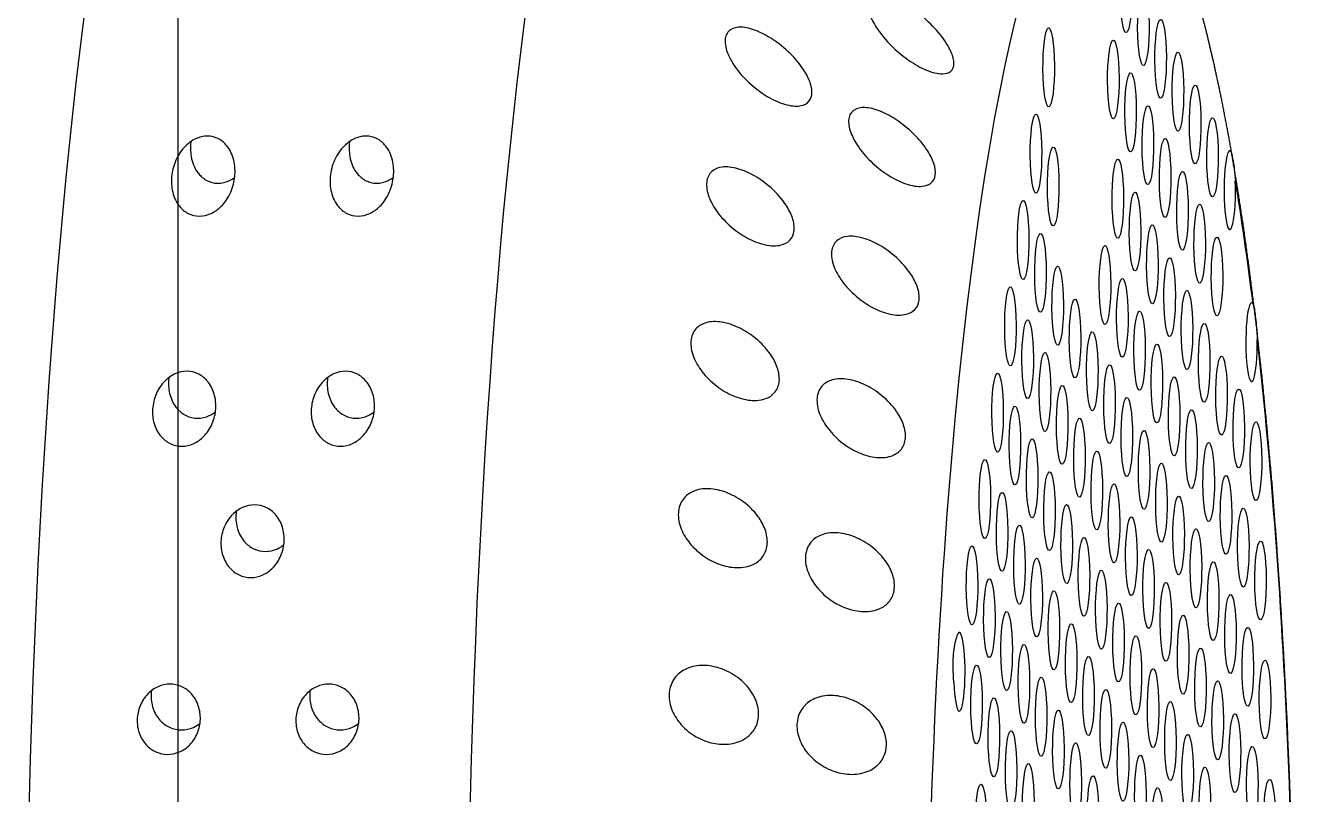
# Model space of a CAD drawing. Extents: x 648 to 724, y 789 to 934.
# Drawn here: x 671.293 to 672.764, y 840.629 to 841.516 of the extents above; entities that cross this region are included whole.
import ezdxf

# ---------------------------------------------------------------- set-up
doc = ezdxf.new("R2010")
doc.units = 0
doc.header["$MEASUREMENT"] = 0
doc.layers.add('1', color=4, linetype='Continuous')
doc.layers.add('1_CYAN', color=4, linetype='Continuous')

# ---------------------------------------------------------------- blocks, each defined once
blk = doc.blocks.new('2010GLOW')
at = {"layer": '1'}
for centre, major_axis, start_param, end_param in [((23.5879, 34.6874), (0, -1.875), 3.141593, 6.283185), ((24.0968, 34.6874), (0, -1.875), 3.141593, 6.283185), ((24.5627, 34.6874), (0, -1.4272), 2.994561, 6.430217)]:
    blk.add_ellipse(centre, major_axis=major_axis, ratio=0.145722, start_param=start_param, end_param=end_param, dxfattribs=at)
at = {"layer": '1', "color": 3}
for centre, major_axis, start_param, end_param in [((24.5852, 35.9483), (0, 0.0455), 0.253665, 6.53685), ((24.6051, 35.9105), (0, 0.0455), 0.253665, 6.53685), ((24.4958, 35.8628), (0, 0.0455), 0.253665, 6.53685), ((24.625, 35.8726), (0, 0.0455), 0.253665, 6.53685), ((24.5704, 35.8488), (0, 0.0455), 0.253665, 6.53685), ((24.645, 35.8347), (0, 0.0455), 0.253665, 6.53685), ((24.5903, 35.8109), (0, 0.0455), 0.253665, 6.53685), ((24.6649, 35.7969), (0, 0.0455), 0.253665, 6.53685), ((24.4811, 35.7632), (0, 0.0455), 0.253665, 6.53685), ((24.6103, 35.773), (0, 0.0455), 0.253665, 6.53685), ((24.6849, 35.759), (0, 0.0455), 0.253665, 6.53685), ((24.6302, 35.7352), (0, 0.0455), 0.253665, 6.53685), ((24.501, 35.7253), (0, 0.0455), 0.253665, 6.53685), ((24.7048, 35.7211), (0, 0.0455), 6.20698, 11.237328), ((24.5756, 35.7113), (0, 0.0455), 0.253665, 6.53685), ((24.6502, 35.6973), (0, 0.0455), 0.253665, 6.53685), ((24.5955, 35.6734), (0, 0.0455), 0.253665, 6.53685), ((24.5773, 34.6874), (0, -1.3917), 2.276318, 2.419801), ((24.4663, 35.6636), (0, 0.0455), 0.253665, 6.53685), ((24.6701, 35.6594), (0, 0.0455), 0.253665, 6.53685), ((24.6155, 35.6356), (0, 0.0455), 0.253665, 6.53685), ((24.4863, 35.6257), (0, 0.0455), 0.253665, 6.53685), ((24.5608, 35.6117), (0, 0.0455), 0.253665, 6.53685), ((24.6901, 35.6216), (0, 0.0455), 0.253665, 6.53685), ((24.6354, 35.5977), (0, 0.0455), 0.253665, 6.53685), ((24.5062, 35.5879), (0, 0.0455), 0.253665, 6.53685), ((24.5808, 35.5738), (0, 0.0455), 0.253665, 6.53685), ((24.4516, 35.564), (0, 0.0455), 0.253665, 6.53685), ((24.6554, 35.5598), (0, 0.0455), 0.253665, 6.53685), ((24.5262, 35.55), (0, 0.0455), 0.253665, 6.53685), ((24.73, 35.5458), (0, 0.0455), 6.025162, 11.05551), ((24.4715, 35.5261), (0, 0.0455), 0.253665, 6.53685), ((24.6007, 35.536), (0, 0.0455), 0.253665, 6.53685), ((24.5461, 35.5121), (0, 0.0455), 0.253665, 6.53685), ((24.6753, 35.522), (0, 0.0455), 0.253665, 6.53685), ((24.6207, 35.4981), (0, 0.0455), 0.253665, 6.53685), ((24.5773, 34.6874), (0, -1.3917), 1.410939, 2.237983), ((24.4915, 35.4883), (0, 0.0455), 0.253665, 6.53685), ((24.6953, 35.4841), (0, 0.0455), 0.253665, 6.53685), ((24.4368, 35.4644), (0, 0.0455), 0.253665, 6.53685), ((24.566, 35.4743), (0, 0.0455), 0.253665, 6.53685), ((24.5114, 35.4504), (0, 0.0455), 0.253665, 6.53685), ((24.6406, 35.4602), (0, 0.0455), 0.253665, 6.53685), ((24.586, 35.4364), (0, 0.0455), 0.253665, 6.53685), ((24.7152, 35.4462), (0, 0.0455), 0.253665, 6.53685), ((24.4568, 35.4265), (0, 0.0455), 0.253665, 6.53685), ((24.6606, 35.4224), (0, 0.0455), 0.253665, 6.53685), ((24.5313, 35.4125), (0, 0.0455), 0.253665, 6.53685), ((24.7351, 35.4084), (0, 0.0455), 0.253665, 6.53685), ((24.6059, 35.3985), (0, 0.0455), 0.253665, 6.53685), ((24.4767, 35.3887), (0, 0.0455), 0.253665, 6.53685), ((24.6805, 35.3845), (0, 0.0455), 0.253665, 6.53685), ((24.4221, 35.3648), (0, 0.0455), 0.253665, 6.53685), ((24.5513, 35.3747), (0, 0.0455), 0.253665, 6.53685), ((24.4967, 35.3508), (0, 0.0455), 0.253665, 6.53685), ((24.6259, 35.3607), (0, 0.0455), 0.253665, 6.53685), ((24.7005, 35.3466), (0, 0.0455), 0.253665, 6.53685), ((24.5712, 35.3368), (0, 0.0455), 0.253665, 6.53685), ((24.442, 35.327), (0, 0.0455), 0.253665, 6.53685), ((24.6458, 35.3228), (0, 0.0455), 0.253665, 6.53685), ((24.5166, 35.3129), (0, 0.0455), 0.253665, 6.53685), ((24.7204, 35.3088), (0, 0.0455), 0.253665, 6.53685), ((24.462, 35.2891), (0, 0.0455), 0.253665, 6.53685), ((24.5912, 35.2989), (0, 0.0455), 0.253665, 6.53685), ((24.5365, 35.2751), (0, 0.0455), 0.253665, 6.53685), ((24.6658, 35.2849), (0, 0.0455), 0.253665, 6.53685), ((24.4073, 35.2652), (0, 0.0455), 0.253665, 6.53685), ((24.6111, 35.2611), (0, 0.0455), 0.253665, 6.53685), ((24.7403, 35.2709), (0, 0.0455), 0.253665, 6.53685), ((24.4819, 35.2512), (0, 0.0455), 0.253665, 6.53685), ((24.6857, 35.2471), (0, 0.0455), 0.253665, 6.53685), ((24.5565, 35.2372), (0, 0.0455), 0.253665, 6.53685), ((24.4273, 35.2274), (0, 0.0455), 0.253665, 6.53685), ((24.6311, 35.2232), (0, 0.0455), 0.253665, 6.53685), ((24.5018, 35.2134), (0, 0.0455), 0.253665, 6.53685), ((24.5764, 35.1993), (0, 0.0455), 0.253665, 6.53685), ((24.7056, 35.2092), (0, 0.0455), 0.253665, 6.53685), ((24.4472, 35.1895), (0, 0.0455), 0.253665, 6.53685), ((24.651, 35.1853), (0, 0.0455), 0.253665, 6.53685), ((24.5218, 35.1755), (0, 0.0455), 0.253665, 6.53685), ((24.7256, 35.1713), (0, 0.0455), 0.253665, 6.53685), ((24.3926, 35.1656), (0, 0.0455), 1.836372, 6.86672), ((24.5964, 35.1615), (0, 0.0455), 0.253665, 6.53685), ((24.4672, 35.1516), (0, 0.0455), 0.253665, 6.53685), ((24.671, 35.1475), (0, 0.0455), 0.253665, 6.53685), ((24.4125, 35.1278), (0, 0.0455), 0.253665, 6.53685), ((24.5417, 35.1376), (0, 0.0455), 0.253665, 6.53685), ((24.7455, 35.1335), (0, 0.0455), 0.253665, 6.53685), ((24.4871, 35.1138), (0, 0.0455), 0.253665, 6.53685), ((24.6163, 35.1236), (0, 0.0455), 0.253665, 6.53685), ((24.5617, 35.0998), (0, 0.0455), 0.253665, 6.53685), ((24.6909, 35.1096), (0, 0.0455), 0.253665, 6.53685), ((24.4325, 35.0899), (0, 0.0455), 0.253665, 6.53685), ((24.6363, 35.0857), (0, 0.0455), 0.253665, 6.53685), ((24.507, 35.0759), (0, 0.0455), 0.253665, 6.53685), ((24.7108, 35.0717), (0, 0.0455), 0.253665, 6.53685), ((24.5816, 35.0619), (0, 0.0455), 0.253665, 6.53685), ((24.4524, 35.052), (0, 0.0455), 0.253665, 6.53685), ((24.527, 35.038), (0, 0.0455), 0.253665, 6.53685), ((24.6562, 35.0479), (0, 0.0455), 0.253665, 6.53685), ((24.6016, 35.024), (0, 0.0455), 0.253665, 6.53685), ((24.7308, 35.0339), (0, 0.0455), 0.253665, 6.53685), ((24.4723, 35.0142), (0, 0.0455), 0.253665, 6.53685), ((24.6761, 35.01), (0, 0.0455), 0.253665, 6.53685), ((24.5469, 35.0002), (0, 0.0455), 0.253665, 6.53685), ((24.7507, 34.996), (0, 0.0455), 0.253665, 6.53685), ((24.4177, 34.9903), (0, 0.0455), 0.253665, 6.53685), ((24.6215, 34.9862), (0, 0.0455), 0.253665, 6.53685)]:
    blk.add_ellipse(centre, major_axis=major_axis, ratio=0.145722, start_param=start_param, end_param=end_param, dxfattribs=at)
at = {"layer": '1'}
blk.add_open_spline([(24.7776, 34.4477), (24.7792, 34.5213), (24.7802, 34.5954), (24.7806, 34.6698), (24.7804, 34.7442), (24.7797, 34.8185), (24.7784, 34.8923), (24.7765, 34.9657), (24.7741, 35.0382), (24.7711, 35.1098), (24.7675, 35.1801), (24.7634, 35.2492), (24.7588, 35.3166), (24.7537, 35.3823), (24.748, 35.4461), (24.7419, 35.5078), (24.7353, 35.5672), (24.7282, 35.6242), (24.7207, 35.6787), (24.7127, 35.7304), (24.7044, 35.7793), (24.6956, 35.8252), (24.6864, 35.8681), (24.6769, 35.9079), (24.667, 35.9445), (24.6566, 35.9779), (24.6458, 36.008), (24.6344, 36.0351), (24.6222, 36.0592), (24.6087, 36.0805), (24.5931, 36.0992)], degree=1, dxfattribs=at)
at = {"layer": '1', "color": 3}
for points, knots in [([(24.3324, 35.8723), (24.3265, 35.8766), (24.3201, 35.8819), (24.3083, 35.8936), (24.3028, 35.9001), (24.2949, 35.9116), (24.2917, 35.9174), (24.2887, 35.9255), (24.288, 35.9281), (24.2873, 35.933), (24.2873, 35.9352), (24.288, 35.939), (24.2888, 35.9407), (24.2909, 35.9434), (24.2923, 35.9444), (24.2973, 35.9465), (24.3017, 35.9465), (24.3114, 35.9448), (24.3177, 35.9424), (24.3305, 35.9358), (24.3371, 35.9316), (24.3492, 35.9224), (24.3558, 35.9167), (24.3679, 35.9041), (24.3734, 35.8974), (24.3805, 35.8863), (24.3831, 35.8813), (24.3863, 35.8721), (24.3868, 35.8678), (24.3855, 35.8611), (24.3837, 35.8585), (24.3782, 35.8555), (24.3745, 35.8551), (24.3654, 35.8557), (24.3589, 35.8576), (24.3455, 35.8637), (24.3387, 35.8678), (24.3324, 35.8723)], [0, 0, 0, 0, 0.023389, 0.023389, 0.0467779, 0.0467779, 0.0659746, 0.0659746, 0.0755729, 0.0755729, 0.0851712, 0.0851712, 0.0947696, 0.0947696, 0.1043679, 0.1043679, 0.1235645, 0.1235645, 0.1469535, 0.1469535, 0.1703425, 0.1703425, 0.1947513, 0.1947513, 0.2191601, 0.2191601, 0.2357472, 0.2357472, 0.2523342, 0.2523342, 0.2689213, 0.2689213, 0.2855084, 0.2855084, 0.3099172, 0.3099172, 0.334326, 0.334326, 0.334326, 0.334326]), ([(24.1684, 35.8308), (24.1624, 35.8346), (24.1559, 35.8395), (24.1439, 35.8506), (24.1383, 35.857), (24.1302, 35.8685), (24.1269, 35.8745), (24.1237, 35.8831), (24.123, 35.8859), (24.1222, 35.8913), (24.1222, 35.8938), (24.1228, 35.8982), (24.1235, 35.9003), (24.1256, 35.9037), (24.127, 35.9051), (24.1319, 35.9083), (24.1363, 35.9092), (24.146, 35.9089), (24.1523, 35.9074), (24.1652, 35.9022), (24.1719, 35.8986), (24.1842, 35.8904), (24.1908, 35.885), (24.2032, 35.873), (24.2089, 35.8662), (24.2162, 35.8549), (24.2189, 35.8497), (24.2223, 35.8398), (24.2229, 35.835), (24.2217, 35.8272), (24.2199, 35.824), (24.2145, 35.8197), (24.2108, 35.8185), (24.2017, 35.8177), (24.1952, 35.8187), (24.1817, 35.8233), (24.1747, 35.8268), (24.1684, 35.8308)], [0, 0, 0, 0, 0.0233552, 0.0233552, 0.0467103, 0.0467103, 0.0658795, 0.0658795, 0.0754641, 0.0754641, 0.0850487, 0.0850487, 0.0946332, 0.0946332, 0.1042178, 0.1042178, 0.123387, 0.123387, 0.1467421, 0.1467421, 0.1700973, 0.1700973, 0.1945396, 0.1945396, 0.2189818, 0.2189818, 0.2355966, 0.2355966, 0.2522113, 0.2522113, 0.2688261, 0.2688261, 0.2854408, 0.2854408, 0.3098831, 0.3098831, 0.3343253, 0.3343253, 0.3343253, 0.3343253]), ([(24.3111, 35.738), (24.305, 35.7418), (24.2986, 35.7467), (24.2865, 35.7579), (24.281, 35.7642), (24.2728, 35.7758), (24.2695, 35.7818), (24.2663, 35.7904), (24.2656, 35.7932), (24.2648, 35.7986), (24.2647, 35.8011), (24.2654, 35.8056), (24.2661, 35.8076), (24.2682, 35.811), (24.2696, 35.8124), (24.2745, 35.8157), (24.2789, 35.8165), (24.2887, 35.8162), (24.2949, 35.8147), (24.3079, 35.8095), (24.3145, 35.8059), (24.3268, 35.7976), (24.3335, 35.7923), (24.3458, 35.7802), (24.3515, 35.7735), (24.3588, 35.7622), (24.3615, 35.757), (24.3648, 35.7471), (24.3655, 35.7423), (24.3643, 35.7346), (24.3625, 35.7314), (24.3571, 35.727), (24.3534, 35.7259), (24.3443, 35.725), (24.3378, 35.7261), (24.3243, 35.7306), (24.3174, 35.7341), (24.3111, 35.738)], [0, 0, 0, 0, 0.023389, 0.023389, 0.0467779, 0.0467779, 0.0659746, 0.0659746, 0.0755729, 0.0755729, 0.0851712, 0.0851712, 0.0947696, 0.0947696, 0.1043679, 0.1043679, 0.1235645, 0.1235645, 0.1469535, 0.1469535, 0.1703425, 0.1703425, 0.1947513, 0.1947513, 0.2191601, 0.2191601, 0.2357472, 0.2357472, 0.2523342, 0.2523342, 0.2689213, 0.2689213, 0.2855084, 0.2855084, 0.3099172, 0.3099172, 0.334326, 0.334326, 0.334326, 0.334326]), ([(23.5245, 35.7835), (23.5268, 35.7835), (23.5291, 35.7832), (23.5334, 35.7821), (23.5355, 35.7813), (23.5413, 35.7783), (23.5445, 35.7754), (23.5508, 35.7677), (23.5535, 35.7619), (23.5566, 35.7496), (23.5569, 35.743), (23.5557, 35.7311), (23.5542, 35.7247), (23.5488, 35.7126), (23.545, 35.7068), (23.5371, 35.6991), (23.5333, 35.6963), (23.5247, 35.6923), (23.5199, 35.6912), (23.5109, 35.6912), (23.5064, 35.6923), (23.4986, 35.6963), (23.4953, 35.6991), (23.4888, 35.7068), (23.4861, 35.7126), (23.4831, 35.7247), (23.4828, 35.7311), (23.4839, 35.743), (23.4856, 35.7496), (23.4911, 35.7619), (23.495, 35.7677), (23.5029, 35.7754), (23.5067, 35.7783), (23.5131, 35.7813), (23.5154, 35.7821), (23.52, 35.7832), (23.5223, 35.7835), (23.5245, 35.7835)], [0, 0, 0, 0, 0.0068896, 0.0068896, 0.0137791, 0.0137791, 0.0275583, 0.0275583, 0.0493984, 0.0493984, 0.0712384, 0.0712384, 0.0924883, 0.0924883, 0.1137382, 0.1137382, 0.1274079, 0.1274079, 0.1410777, 0.1410777, 0.1547474, 0.1547474, 0.1684171, 0.1684171, 0.189667, 0.189667, 0.2109169, 0.2109169, 0.2327569, 0.2327569, 0.254597, 0.254597, 0.2683762, 0.2683762, 0.2752657, 0.2752657, 0.2821553, 0.2821553, 0.2821553, 0.2821553]), ([(23.7077, 35.7835), (23.71, 35.7835), (23.7122, 35.7832), (23.7166, 35.7821), (23.7187, 35.7813), (23.7244, 35.7783), (23.7277, 35.7754), (23.734, 35.7677), (23.7367, 35.7619), (23.7397, 35.7496), (23.74, 35.743), (23.7389, 35.7311), (23.7373, 35.7247), (23.732, 35.7126), (23.7281, 35.7068), (23.7203, 35.6991), (23.7164, 35.6963), (23.7078, 35.6923), (23.7031, 35.6912), (23.6941, 35.6912), (23.6896, 35.6923), (23.6817, 35.6963), (23.6784, 35.6991), (23.672, 35.7068), (23.6693, 35.7126), (23.6662, 35.7247), (23.6659, 35.7311), (23.6671, 35.743), (23.6687, 35.7496), (23.6743, 35.7619), (23.6781, 35.7677), (23.6861, 35.7754), (23.6899, 35.7783), (23.6963, 35.7813), (23.6985, 35.7821), (23.7031, 35.7832), (23.7054, 35.7835), (23.7077, 35.7835)], [0, 0, 0, 0, 0.0068896, 0.0068896, 0.0137791, 0.0137791, 0.0275583, 0.0275583, 0.0493984, 0.0493984, 0.0712384, 0.0712384, 0.0924883, 0.0924883, 0.1137382, 0.1137382, 0.1274079, 0.1274079, 0.1410777, 0.1410777, 0.1547474, 0.1547474, 0.1684171, 0.1684171, 0.189667, 0.189667, 0.2109169, 0.2109169, 0.2327569, 0.2327569, 0.254597, 0.254597, 0.2683762, 0.2683762, 0.2752657, 0.2752657, 0.2821553, 0.2821553, 0.2821553, 0.2821553]), ([(23.5056, 35.7772), (23.5056, 35.7769), (23.5055, 35.7767), (23.5048, 35.7704), (23.505, 35.7637), (23.5079, 35.751), (23.5106, 35.745), (23.517, 35.7371), (23.5202, 35.7343), (23.5259, 35.7313), (23.528, 35.7305), (23.5323, 35.7294), (23.5345, 35.7291), (23.539, 35.7291), (23.5413, 35.7294), (23.5459, 35.7305), (23.5481, 35.7313), (23.5523, 35.7333), (23.5543, 35.7344), (23.5561, 35.7357)], [0.07451048, 0.07451048, 0.07451048, 0.07451048, 0.0754781, 0.0754781, 0.09854089, 0.09854089, 0.12160367, 0.12160367, 0.13525987, 0.13525987, 0.14208797, 0.14208797, 0.14891607, 0.14891607, 0.15574416, 0.15574416, 0.16257226, 0.16257226, 0.16931395, 0.16931395, 0.16931395, 0.16931395]), ([(23.6888, 35.7772), (23.6887, 35.7769), (23.6887, 35.7767), (23.688, 35.7704), (23.6882, 35.7637), (23.691, 35.751), (23.6937, 35.745), (23.7002, 35.7371), (23.7034, 35.7343), (23.7091, 35.7313), (23.7112, 35.7305), (23.7155, 35.7294), (23.7177, 35.7291), (23.7222, 35.7291), (23.7245, 35.7294), (23.729, 35.7305), (23.7313, 35.7313), (23.7355, 35.7333), (23.7375, 35.7344), (23.7393, 35.7357)], [0.07451048, 0.07451048, 0.07451048, 0.07451048, 0.0754781, 0.0754781, 0.09854089, 0.09854089, 0.12160367, 0.12160367, 0.13525987, 0.13525987, 0.14208797, 0.14208797, 0.14891607, 0.14891607, 0.15574416, 0.15574416, 0.16257226, 0.16257226, 0.16931395, 0.16931395, 0.16931395, 0.16931395]), ([(24.7053, 35.7665), (24.7056, 35.7664), (24.7058, 35.7661), (24.7066, 35.7648), (24.707, 35.7633), (24.7078, 35.7593), (24.7082, 35.757), (24.7091, 35.7517), (24.7096, 35.7487), (24.7106, 35.7412), (24.7111, 35.7367), (24.7113, 35.732)], [-0.10333581, -0.10333581, -0.10333581, -0.10333581, -0.09774084, -0.09774084, -0.08402044, -0.08402044, -0.07264257, -0.07264257, -0.06085918, -0.06085918, -0.04630941, -0.04630941, -0.04630941, -0.04630941]), ([(24.1482, 35.6658), (24.142, 35.6691), (24.1355, 35.6735), (24.1233, 35.6839), (24.1176, 35.69), (24.1093, 35.7014), (24.1058, 35.7075), (24.1025, 35.7164), (24.1017, 35.7194), (24.1008, 35.7252), (24.1007, 35.7279), (24.1013, 35.733), (24.1019, 35.7353), (24.1039, 35.7394), (24.1053, 35.7412), (24.1101, 35.7455), (24.1145, 35.7471), (24.1242, 35.7484), (24.1305, 35.7477), (24.1435, 35.744), (24.1502, 35.741), (24.1627, 35.7339), (24.1695, 35.729), (24.182, 35.7176), (24.1878, 35.7111), (24.1954, 35.6997), (24.1982, 35.6944), (24.2017, 35.684), (24.2024, 35.6788), (24.2015, 35.6701), (24.1997, 35.6663), (24.1944, 35.6606), (24.1907, 35.6588), (24.1816, 35.6565), (24.1751, 35.6567), (24.1616, 35.6596), (24.1545, 35.6624), (24.1482, 35.6658)], [0, 0, 0, 0, 0.0233552, 0.0233552, 0.0467103, 0.0467103, 0.0658795, 0.0658795, 0.0754641, 0.0754641, 0.0850487, 0.0850487, 0.0946332, 0.0946332, 0.1042178, 0.1042178, 0.123387, 0.123387, 0.1467421, 0.1467421, 0.1700973, 0.1700973, 0.1945396, 0.1945396, 0.2189818, 0.2189818, 0.2355966, 0.2355966, 0.2522113, 0.2522113, 0.2688261, 0.2688261, 0.2854408, 0.2854408, 0.3098831, 0.3098831, 0.3343253, 0.3343253, 0.3343253, 0.3343253]), ([(24.2925, 35.5858), (24.2863, 35.589), (24.2798, 35.5934), (24.2676, 35.6039), (24.2619, 35.6099), (24.2535, 35.6214), (24.25, 35.6274), (24.2467, 35.6364), (24.2459, 35.6394), (24.245, 35.6452), (24.2449, 35.648), (24.2455, 35.653), (24.2462, 35.6553), (24.2482, 35.6594), (24.2495, 35.6612), (24.2544, 35.6656), (24.2587, 35.6672), (24.2685, 35.6684), (24.2748, 35.6677), (24.2878, 35.664), (24.2945, 35.661), (24.307, 35.6538), (24.3137, 35.649), (24.3263, 35.6376), (24.3321, 35.6311), (24.3396, 35.6197), (24.3424, 35.6144), (24.346, 35.604), (24.3467, 35.5989), (24.3457, 35.5901), (24.344, 35.5863), (24.3386, 35.5807), (24.335, 35.5789), (24.3259, 35.5766), (24.3194, 35.5767), (24.3059, 35.5796), (24.2988, 35.5824), (24.2925, 35.5858)], [0, 0, 0, 0, 0.023389, 0.023389, 0.0467779, 0.0467779, 0.0659746, 0.0659746, 0.0755729, 0.0755729, 0.0851712, 0.0851712, 0.0947696, 0.0947696, 0.1043679, 0.1043679, 0.1235645, 0.1235645, 0.1469535, 0.1469535, 0.1703425, 0.1703425, 0.1947513, 0.1947513, 0.2191601, 0.2191601, 0.2357472, 0.2357472, 0.2523342, 0.2523342, 0.2689213, 0.2689213, 0.2855084, 0.2855084, 0.3099172, 0.3099172, 0.334326, 0.334326, 0.334326, 0.334326]), ([(24.7316, 35.5898), (24.7318, 35.5895), (24.732, 35.5892), (24.7327, 35.5872), (24.7331, 35.5849), (24.7338, 35.5795), (24.7341, 35.5767), (24.7349, 35.5702), (24.7353, 35.5666), (24.7362, 35.5582), (24.7365, 35.5534), (24.7366, 35.5485)], [-0.10333223, -0.10333223, -0.10333223, -0.10333223, -0.09981809, -0.09981809, -0.08531374, -0.08531374, -0.07331614, -0.07331614, -0.06095866, -0.06095866, -0.0463084, -0.0463084, -0.0463084, -0.0463084]), ([(24.1312, 35.4841), (24.125, 35.4868), (24.1184, 35.4906), (24.106, 35.5001), (24.1002, 35.5058), (24.0917, 35.517), (24.0881, 35.523), (24.0846, 35.5322), (24.0837, 35.5353), (24.0827, 35.5414), (24.0826, 35.5443), (24.083, 35.5498), (24.0837, 35.5524), (24.0856, 35.5571), (24.0869, 35.5592), (24.0916, 35.5646), (24.0959, 35.5669), (24.1057, 35.5697), (24.112, 35.5699), (24.125, 35.5677), (24.1318, 35.5655), (24.1443, 35.5595), (24.1512, 35.5552), (24.164, 35.5447), (24.1699, 35.5385), (24.1777, 35.5272), (24.1806, 35.5219), (24.1843, 35.5112), (24.1852, 35.5057), (24.1843, 35.4961), (24.1827, 35.4918), (24.1774, 35.485), (24.1739, 35.4825), (24.1648, 35.4788), (24.1583, 35.4781), (24.1447, 35.4794), (24.1376, 35.4814), (24.1312, 35.4841)], [0, 0, 0, 0, 0.0233552, 0.0233552, 0.0467103, 0.0467103, 0.0658795, 0.0658795, 0.0754641, 0.0754641, 0.0850487, 0.0850487, 0.0946332, 0.0946332, 0.1042178, 0.1042178, 0.123387, 0.123387, 0.1467421, 0.1467421, 0.1700973, 0.1700973, 0.1945396, 0.1945396, 0.2189818, 0.2189818, 0.2355966, 0.2355966, 0.2522113, 0.2522113, 0.2688261, 0.2688261, 0.2854408, 0.2854408, 0.3098831, 0.3098831, 0.3343253, 0.3343253, 0.3343253, 0.3343253]), ([(23.5008, 35.5122), (23.5054, 35.5122), (23.51, 35.5111), (23.5182, 35.5071), (23.5218, 35.5041), (23.5281, 35.4968), (23.5308, 35.4915), (23.5341, 35.4803), (23.5347, 35.4743), (23.5339, 35.4633), (23.5326, 35.4574), (23.5279, 35.4463), (23.5245, 35.4411), (23.5171, 35.4337), (23.5132, 35.4308), (23.5044, 35.4268), (23.4996, 35.4257), (23.4905, 35.4257), (23.4859, 35.4268), (23.4776, 35.4308), (23.474, 35.4337), (23.4676, 35.4411), (23.4648, 35.4463), (23.4615, 35.4574), (23.461, 35.4633), (23.4618, 35.4743), (23.4631, 35.4803), (23.4679, 35.4915), (23.4714, 35.4968), (23.4788, 35.5041), (23.4828, 35.5071), (23.4915, 35.5111), (23.4963, 35.5122), (23.5008, 35.5122)], [0, 0, 0, 0, 0.0137694, 0.0137694, 0.0275389, 0.0275389, 0.045875, 0.045875, 0.0642111, 0.0642111, 0.0822466, 0.0822466, 0.1002822, 0.1002822, 0.114005, 0.114005, 0.1277279, 0.1277279, 0.1414507, 0.1414507, 0.1551736, 0.1551736, 0.1732091, 0.1732091, 0.1912446, 0.1912446, 0.2095807, 0.2095807, 0.2279168, 0.2279168, 0.2416863, 0.2416863, 0.2554557, 0.2554557, 0.2554557, 0.2554557]), ([(23.4803, 35.505), (23.4801, 35.5039), (23.48, 35.5028), (23.4795, 35.4962), (23.48, 35.4902), (23.4832, 35.4788), (23.486, 35.4734), (23.4924, 35.466), (23.4959, 35.4631), (23.5041, 35.4591), (23.5087, 35.458), (23.5177, 35.458), (23.5225, 35.4591), (23.5294, 35.4623), (23.5318, 35.4637), (23.534, 35.4654)], [0.06228793, 0.06228793, 0.06228793, 0.06228793, 0.06587176, 0.06587176, 0.08466047, 0.08466047, 0.10344918, 0.10344918, 0.11715342, 0.11715342, 0.13085765, 0.13085765, 0.14456189, 0.14456189, 0.15250533, 0.15250533, 0.15250533, 0.15250533]), ([(23.684, 35.5122), (23.6886, 35.5122), (23.6932, 35.5111), (23.7014, 35.5071), (23.7049, 35.5041), (23.7112, 35.4968), (23.714, 35.4915), (23.7173, 35.4803), (23.7178, 35.4743), (23.7171, 35.4633), (23.7158, 35.4574), (23.7111, 35.4463), (23.7076, 35.4411), (23.7003, 35.4337), (23.6963, 35.4308), (23.6876, 35.4268), (23.6828, 35.4257), (23.6737, 35.4257), (23.669, 35.4268), (23.6608, 35.4308), (23.6572, 35.4337), (23.6508, 35.4411), (23.648, 35.4463), (23.6447, 35.4574), (23.6442, 35.4633), (23.6449, 35.4743), (23.6463, 35.4803), (23.6511, 35.4915), (23.6546, 35.4968), (23.662, 35.5041), (23.6659, 35.5071), (23.6747, 35.5111), (23.6795, 35.5122), (23.684, 35.5122)], [0, 0, 0, 0, 0.0137694, 0.0137694, 0.0275389, 0.0275389, 0.045875, 0.045875, 0.0642111, 0.0642111, 0.0822466, 0.0822466, 0.1002822, 0.1002822, 0.114005, 0.114005, 0.1277279, 0.1277279, 0.1414507, 0.1414507, 0.1551736, 0.1551736, 0.1732091, 0.1732091, 0.1912446, 0.1912446, 0.2095807, 0.2095807, 0.2279168, 0.2279168, 0.2416863, 0.2416863, 0.2554557, 0.2554557, 0.2554557, 0.2554557]), ([(23.6634, 35.505), (23.6633, 35.5039), (23.6632, 35.5028), (23.6627, 35.4962), (23.6631, 35.4902), (23.6664, 35.4788), (23.6691, 35.4734), (23.6755, 35.466), (23.6791, 35.4631), (23.6872, 35.4591), (23.6919, 35.458), (23.7009, 35.458), (23.7057, 35.4591), (23.7126, 35.4623), (23.715, 35.4637), (23.7171, 35.4654)], [0.06228793, 0.06228793, 0.06228793, 0.06228793, 0.06587176, 0.06587176, 0.08466047, 0.08466047, 0.10344918, 0.10344918, 0.11715342, 0.11715342, 0.13085765, 0.13085765, 0.14456189, 0.14456189, 0.15250533, 0.15250533, 0.15250533, 0.15250533]), ([(24.2769, 35.4182), (24.2707, 35.4208), (24.2641, 35.4246), (24.2517, 35.4341), (24.2459, 35.4399), (24.2373, 35.451), (24.2337, 35.457), (24.2302, 35.4662), (24.2293, 35.4694), (24.2283, 35.4754), (24.2282, 35.4784), (24.2287, 35.4839), (24.2293, 35.4865), (24.2312, 35.4912), (24.2325, 35.4933), (24.2373, 35.4987), (24.2416, 35.501), (24.2513, 35.5038), (24.2577, 35.5039), (24.2707, 35.5018), (24.2775, 35.4995), (24.29, 35.4935), (24.2969, 35.4893), (24.3097, 35.4787), (24.3156, 35.4725), (24.3233, 35.4613), (24.3262, 35.456), (24.33, 35.4452), (24.3308, 35.4398), (24.33, 35.4302), (24.3283, 35.4259), (24.3231, 35.4191), (24.3195, 35.4166), (24.3105, 35.4129), (24.304, 35.4122), (24.2904, 35.4134), (24.2833, 35.4154), (24.2769, 35.4182)], [0, 0, 0, 0, 0.023389, 0.023389, 0.0467779, 0.0467779, 0.0659746, 0.0659746, 0.0755729, 0.0755729, 0.0851712, 0.0851712, 0.0947696, 0.0947696, 0.1043679, 0.1043679, 0.1235645, 0.1235645, 0.1469535, 0.1469535, 0.1703425, 0.1703425, 0.1947513, 0.1947513, 0.2191601, 0.2191601, 0.2357472, 0.2357472, 0.2523342, 0.2523342, 0.2689213, 0.2689213, 0.2855084, 0.2855084, 0.3099172, 0.3099172, 0.334326, 0.334326, 0.334326, 0.334326]), ([(24.1178, 35.2888), (24.1116, 35.2908), (24.105, 35.294), (24.0924, 35.3024), (24.0865, 35.3077), (24.0777, 35.3184), (24.074, 35.3242), (24.0703, 35.3335), (24.0694, 35.3366), (24.0683, 35.3429), (24.0681, 35.346), (24.0685, 35.3519), (24.069, 35.3547), (24.0708, 35.3599), (24.0721, 35.3623), (24.0768, 35.3687), (24.081, 35.3717), (24.0907, 35.3759), (24.097, 35.3769), (24.11, 35.3764), (24.1168, 35.3749), (24.1295, 35.3702), (24.1364, 35.3666), (24.1494, 35.3571), (24.1555, 35.3512), (24.1634, 35.3404), (24.1664, 35.3351), (24.1704, 35.3242), (24.1713, 35.3185), (24.1707, 35.3083), (24.1691, 35.3035), (24.164, 35.2957), (24.1605, 35.2926), (24.1515, 35.2875), (24.145, 35.2859), (24.1314, 35.2855), (24.1243, 35.2867), (24.1178, 35.2888)], [0, 0, 0, 0, 0.0233552, 0.0233552, 0.0467103, 0.0467103, 0.0658795, 0.0658795, 0.0754641, 0.0754641, 0.0850487, 0.0850487, 0.0946332, 0.0946332, 0.1042178, 0.1042178, 0.123387, 0.123387, 0.1467421, 0.1467421, 0.1700973, 0.1700973, 0.1945396, 0.1945396, 0.2189818, 0.2189818, 0.2355966, 0.2355966, 0.2522113, 0.2522113, 0.2688261, 0.2688261, 0.2854408, 0.2854408, 0.3098831, 0.3098831, 0.3343253, 0.3343253, 0.3343253, 0.3343253]), ([(23.579, 35.3581), (23.5836, 35.3581), (23.5883, 35.3571), (23.5967, 35.353), (23.6004, 35.3501), (23.6067, 35.3429), (23.6095, 35.3379), (23.6129, 35.3271), (23.6135, 35.3214), (23.613, 35.3107), (23.6118, 35.305), (23.6073, 35.2943), (23.604, 35.2893), (23.5969, 35.2822), (23.5929, 35.2792), (23.5841, 35.2752), (23.5792, 35.2742), (23.5702, 35.2742), (23.5654, 35.2752), (23.557, 35.2792), (23.5533, 35.2822), (23.5469, 35.2893), (23.5441, 35.2943), (23.5407, 35.305), (23.54, 35.3107), (23.5406, 35.3214), (23.5418, 35.3271), (23.5464, 35.3379), (23.5497, 35.3429), (23.5568, 35.3501), (23.5608, 35.353), (23.5697, 35.3571), (23.5745, 35.3581), (23.579, 35.3581)], [0, 0, 0, 0, 0.0137869, 0.0137869, 0.0275738, 0.0275738, 0.0446423, 0.0446423, 0.0617107, 0.0617107, 0.0785623, 0.0785623, 0.0954139, 0.0954139, 0.1091701, 0.1091701, 0.1229264, 0.1229264, 0.1366826, 0.1366826, 0.1504388, 0.1504388, 0.1672904, 0.1672904, 0.184142, 0.184142, 0.2012104, 0.2012104, 0.2182789, 0.2182789, 0.2320658, 0.2320658, 0.2458527, 0.2458527, 0.2458527, 0.2458527]), ([(23.558, 35.3507), (23.5578, 35.3493), (23.5577, 35.348), (23.5573, 35.3413), (23.5579, 35.3355), (23.5612, 35.3247), (23.564, 35.3196), (23.5704, 35.3124), (23.5741, 35.3094), (23.5824, 35.3054), (23.5871, 35.3044), (23.5962, 35.3044), (23.601, 35.3054), (23.6081, 35.3086), (23.6106, 35.3102), (23.6129, 35.3119)], [0.05855005, 0.05855005, 0.05855005, 0.05855005, 0.06274523, 0.06274523, 0.08007431, 0.08007431, 0.09740339, 0.09740339, 0.1111441, 0.1111441, 0.12488481, 0.12488481, 0.13862551, 0.13862551, 0.14691934, 0.14691934, 0.14691934, 0.14691934]), ([(24.2647, 35.2381), (24.2584, 35.2401), (24.2518, 35.2432), (24.2391, 35.2516), (24.2332, 35.2569), (24.2245, 35.2676), (24.2208, 35.2734), (24.2171, 35.2827), (24.2162, 35.2859), (24.215, 35.2922), (24.2148, 35.2953), (24.2152, 35.3012), (24.2158, 35.304), (24.2176, 35.3092), (24.2189, 35.3116), (24.2235, 35.318), (24.2278, 35.321), (24.2374, 35.3252), (24.2438, 35.3262), (24.2568, 35.3257), (24.2636, 35.3241), (24.2763, 35.3194), (24.2832, 35.3158), (24.2962, 35.3063), (24.3022, 35.3005), (24.3102, 35.2896), (24.3132, 35.2844), (24.3171, 35.2735), (24.3181, 35.2678), (24.3174, 35.2576), (24.3159, 35.2528), (24.3108, 35.245), (24.3073, 35.2419), (24.2983, 35.2368), (24.2918, 35.2352), (24.2782, 35.2348), (24.2711, 35.236), (24.2647, 35.2381)], [0, 0, 0, 0, 0.023389, 0.023389, 0.0467779, 0.0467779, 0.0659746, 0.0659746, 0.0755729, 0.0755729, 0.0851712, 0.0851712, 0.0947696, 0.0947696, 0.1043679, 0.1043679, 0.1235645, 0.1235645, 0.1469535, 0.1469535, 0.1703425, 0.1703425, 0.1947513, 0.1947513, 0.2191601, 0.2191601, 0.2357472, 0.2357472, 0.2523342, 0.2523342, 0.2689213, 0.2689213, 0.2855084, 0.2855084, 0.3099172, 0.3099172, 0.334326, 0.334326, 0.334326, 0.334326]), ([(24.3862, 35.1537), (24.3861, 35.1555), (24.386, 35.1573), (24.3857, 35.1637), (24.3855, 35.1683), (24.3854, 35.1766), (24.3855, 35.1802), (24.3861, 35.1873), (24.3865, 35.1907), (24.3876, 35.1976), (24.3883, 35.2009), (24.3889, 35.2036)], [-0.10333581, -0.10333581, -0.10333581, -0.10333581, -0.09774084, -0.09774084, -0.08402044, -0.08402044, -0.07264257, -0.07264257, -0.06085918, -0.06085918, -0.04630941, -0.04630941, -0.04630941, -0.04630941]), ([(24.1083, 35.0832), (24.1021, 35.0845), (24.0953, 35.087), (24.0826, 35.0942), (24.0766, 35.0989), (24.0677, 35.1089), (24.0639, 35.1145), (24.06, 35.1237), (24.059, 35.1269), (24.0578, 35.1332), (24.0575, 35.1364), (24.0578, 35.1426), (24.0583, 35.1456), (24.06, 35.1513), (24.0612, 35.1539), (24.0657, 35.1611), (24.0699, 35.1648), (24.0795, 35.1703), (24.0858, 35.1722), (24.0988, 35.1733), (24.1056, 35.1725), (24.1184, 35.1692), (24.1254, 35.1663), (24.1385, 35.158), (24.1447, 35.1527), (24.1529, 35.1423), (24.156, 35.1372), (24.1601, 35.1264), (24.1611, 35.1206), (24.1607, 35.1099), (24.1592, 35.1047), (24.1543, 35.0959), (24.1508, 35.0924), (24.142, 35.086), (24.1355, 35.0835), (24.122, 35.0815), (24.1148, 35.0818), (24.1083, 35.0832)], [0, 0, 0, 0, 0.0233552, 0.0233552, 0.0467103, 0.0467103, 0.0658795, 0.0658795, 0.0754641, 0.0754641, 0.0850487, 0.0850487, 0.0946332, 0.0946332, 0.1042178, 0.1042178, 0.123387, 0.123387, 0.1467421, 0.1467421, 0.1700973, 0.1700973, 0.1945396, 0.1945396, 0.2189818, 0.2189818, 0.2355966, 0.2355966, 0.2522113, 0.2522113, 0.2688261, 0.2688261, 0.2854408, 0.2854408, 0.3098831, 0.3098831, 0.3343253, 0.3343253, 0.3343253, 0.3343253]), ([(23.4815, 35.1513), (23.486, 35.1513), (23.4908, 35.1503), (23.4994, 35.1463), (23.5032, 35.1434), (23.5096, 35.1363), (23.5124, 35.1316), (23.5159, 35.1213), (23.5167, 35.1158), (23.5163, 35.1056), (23.5152, 35.1001), (23.511, 35.0899), (23.5079, 35.0852), (23.5011, 35.0782), (23.497, 35.0752), (23.4881, 35.0713), (23.4833, 35.0703), (23.4742, 35.0703), (23.4694, 35.0713), (23.4608, 35.0752), (23.4569, 35.0782), (23.4505, 35.0852), (23.4477, 35.0899), (23.4441, 35.1001), (23.4434, 35.1056), (23.4438, 35.1158), (23.4449, 35.1213), (23.4491, 35.1316), (23.4523, 35.1363), (23.4591, 35.1434), (23.4632, 35.1463), (23.4721, 35.1503), (23.4769, 35.1513), (23.4815, 35.1513)], [0, 0, 0, 0, 0.0138155, 0.0138155, 0.0276309, 0.0276309, 0.043476, 0.043476, 0.059321, 0.059321, 0.075022, 0.075022, 0.090723, 0.090723, 0.1045202, 0.1045202, 0.1183174, 0.1183174, 0.1321146, 0.1321146, 0.1459118, 0.1459118, 0.1616127, 0.1616127, 0.1773137, 0.1773137, 0.1931588, 0.1931588, 0.2090038, 0.2090038, 0.2228193, 0.2228193, 0.2366348, 0.2366348, 0.2366348, 0.2366348]), ([(23.6647, 35.1513), (23.6692, 35.1513), (23.674, 35.1503), (23.6826, 35.1463), (23.6864, 35.1434), (23.6928, 35.1363), (23.6956, 35.1316), (23.6991, 35.1213), (23.6998, 35.1158), (23.6995, 35.1056), (23.6984, 35.1001), (23.6942, 35.0899), (23.6911, 35.0852), (23.6842, 35.0782), (23.6802, 35.0752), (23.6713, 35.0713), (23.6665, 35.0703), (23.6574, 35.0703), (23.6526, 35.0713), (23.6439, 35.0752), (23.6401, 35.0782), (23.6336, 35.0852), (23.6308, 35.0899), (23.6273, 35.1001), (23.6266, 35.1056), (23.6269, 35.1158), (23.628, 35.1213), (23.6323, 35.1316), (23.6354, 35.1363), (23.6423, 35.1434), (23.6464, 35.1463), (23.6552, 35.1503), (23.6601, 35.1513), (23.6647, 35.1513)], [0, 0, 0, 0, 0.0138155, 0.0138155, 0.0276309, 0.0276309, 0.043476, 0.043476, 0.059321, 0.059321, 0.075022, 0.075022, 0.090723, 0.090723, 0.1045202, 0.1045202, 0.1183174, 0.1183174, 0.1321146, 0.1321146, 0.1459118, 0.1459118, 0.1616127, 0.1616127, 0.1773137, 0.1773137, 0.1931588, 0.1931588, 0.2090038, 0.2090038, 0.2228193, 0.2228193, 0.2366348, 0.2366348, 0.2366348, 0.2366348]), ([(23.46, 35.1437), (23.4598, 35.1422), (23.4597, 35.1407), (23.4594, 35.1341), (23.4601, 35.1285), (23.4636, 35.1182), (23.4664, 35.1135), (23.4728, 35.1064), (23.4767, 35.1035), (23.4853, 35.0995), (23.4901, 35.0985), (23.4991, 35.0985), (23.504, 35.0995), (23.5112, 35.1027), (23.5138, 35.1043), (23.5161, 35.1061)], [0.05527731, 0.05527731, 0.05527731, 0.05527731, 0.05987506, 0.05987506, 0.07583478, 0.07583478, 0.09179451, 0.09179451, 0.10558106, 0.10558106, 0.1193676, 0.1193676, 0.13315415, 0.13315415, 0.14170505, 0.14170505, 0.14170505, 0.14170505]), ([(23.6432, 35.1437), (23.643, 35.1422), (23.6428, 35.1407), (23.6426, 35.1341), (23.6433, 35.1285), (23.6468, 35.1182), (23.6496, 35.1135), (23.656, 35.1064), (23.6598, 35.1035), (23.6684, 35.0995), (23.6732, 35.0985), (23.6823, 35.0985), (23.6871, 35.0995), (23.6943, 35.1027), (23.6969, 35.1043), (23.6993, 35.1061)], [0.05527731, 0.05527731, 0.05527731, 0.05527731, 0.05987506, 0.05987506, 0.07583478, 0.07583478, 0.09179451, 0.09179451, 0.10558106, 0.10558106, 0.1193676, 0.1193676, 0.13315415, 0.13315415, 0.14170505, 0.14170505, 0.14170505, 0.14170505]), ([(24.256, 35.0485), (24.2497, 35.0498), (24.243, 35.0523), (24.2302, 35.0595), (24.2242, 35.0642), (24.2152, 35.0742), (24.2114, 35.0798), (24.2076, 35.089), (24.2066, 35.0922), (24.2053, 35.0986), (24.2051, 35.1018), (24.2053, 35.1079), (24.2058, 35.111), (24.2076, 35.1166), (24.2088, 35.1193), (24.2133, 35.1264), (24.2175, 35.1301), (24.2271, 35.1357), (24.2334, 35.1375), (24.2464, 35.1386), (24.2533, 35.1378), (24.266, 35.1345), (24.273, 35.1316), (24.2861, 35.1233), (24.2923, 35.1179), (24.3004, 35.1076), (24.3035, 35.1025), (24.3077, 35.0917), (24.3087, 35.0859), (24.3083, 35.0753), (24.3068, 35.0701), (24.3019, 35.0613), (24.2984, 35.0577), (24.2896, 35.0513), (24.2831, 35.0489), (24.2696, 35.0468), (24.2625, 35.0472), (24.256, 35.0485)], [0, 0, 0, 0, 0.023389, 0.023389, 0.0467779, 0.0467779, 0.0659746, 0.0659746, 0.0755729, 0.0755729, 0.0851712, 0.0851712, 0.0947696, 0.0947696, 0.1043679, 0.1043679, 0.1235645, 0.1235645, 0.1469535, 0.1469535, 0.1703425, 0.1703425, 0.1947513, 0.1947513, 0.2191601, 0.2191601, 0.2357472, 0.2357472, 0.2523342, 0.2523342, 0.2689213, 0.2689213, 0.2855084, 0.2855084, 0.3099172, 0.3099172, 0.334326, 0.334326, 0.334326, 0.334326])]:
    blk.add_open_spline(points, degree=3, knots=knots, dxfattribs=at)
at = {"layer": '1_CYAN', "color": 3}
blk.add_line((23.4909, 32.2654), (23.4909, 38.9689), dxfattribs=at)

msp = doc.modelspace()

# ---------------------------------------------------------------- block references
at = {"layer": '1'}
msp.add_blockref('2010GLOW', (647.9779, 805.6054), dxfattribs=at)

doc.saveas('drawing.dxf')
